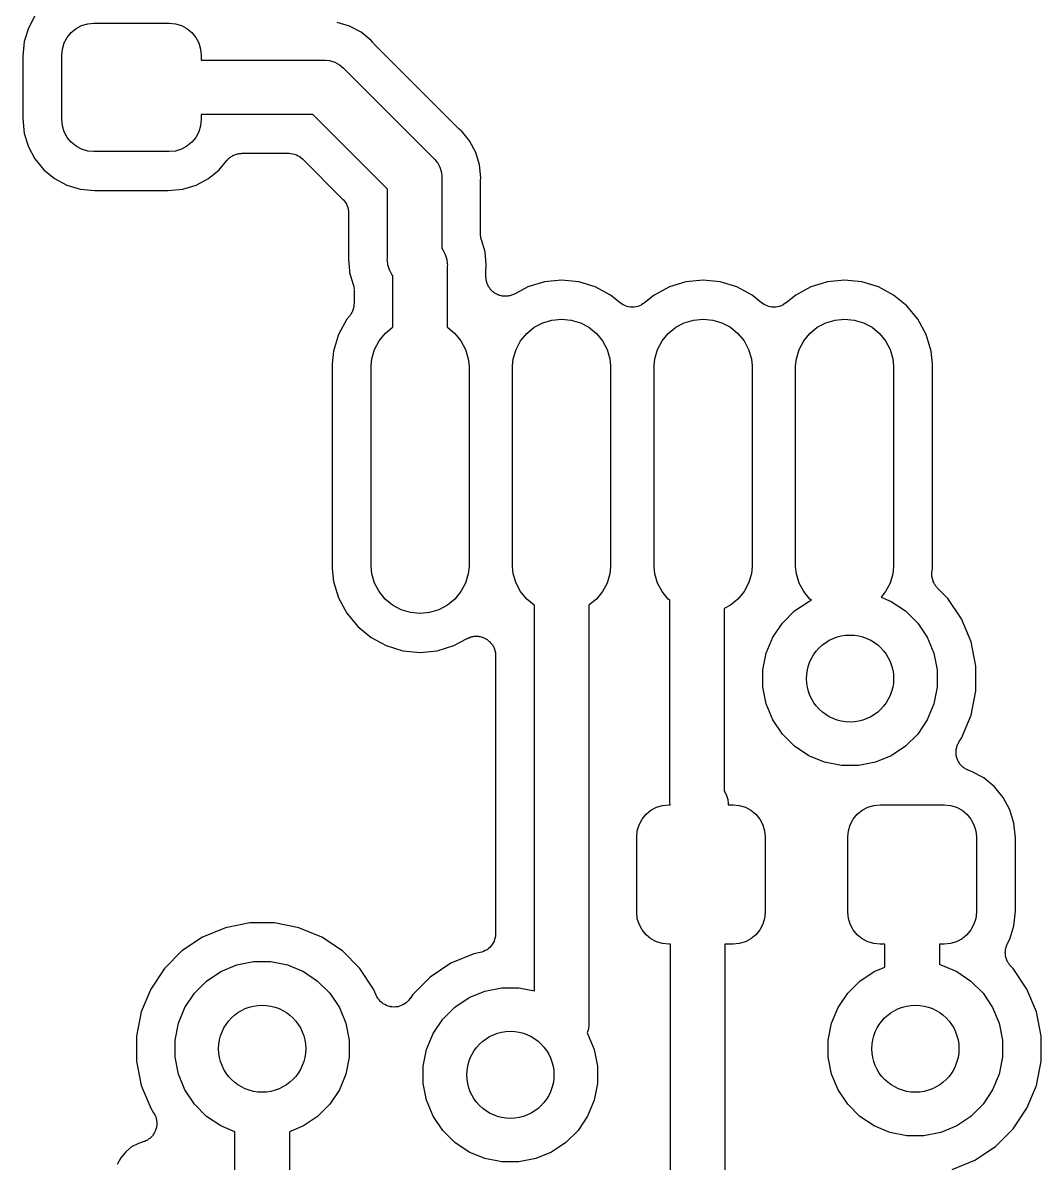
# Model space of a CAD drawing. Extents: x 1.98 to 5.9, y -3.93 to -1.98.
# Drawn here: x 2.752 to 2.9361, y -3.564 to -3.3578 of the extents above; entities that cross this region are included whole.
import ezdxf

# ---------------------------------------------------------------- set-up
doc = ezdxf.new("R2010")
doc.units = 0
doc.header["$MEASUREMENT"] = 0
doc.layers.add('BLACK', color=7, linetype='CONTINUOUS')

msp = doc.modelspace()

# ---------------------------------------------------------------- linework, layer by layer
at = {"layer": 'BLACK', "linetype": 'CONTINUOUS'}
for p, q in [((2.75419, -3.35655), (2.753, -3.35877)), ((2.753, -3.35877), (2.75227, -3.36118)), ((2.76076, -3.35957), (2.76164, -3.35885)), ((2.76164, -3.35885), (2.76264, -3.35832)), ((2.76264, -3.35832), (2.76373, -3.35799)), ((2.76373, -3.35799), (2.76486, -3.35787)), ((2.76486, -3.35787), (2.77844, -3.35787)), ((2.77844, -3.35787), (2.77958, -3.35799)), ((2.77958, -3.35799), (2.78067, -3.35832)), ((2.78067, -3.35832), (2.78167, -3.35885)), ((2.78167, -3.35885), (2.78255, -3.35957)), ((2.81108, -3.35842), (2.80883, -3.35774)), ((2.81315, -3.35953), (2.81108, -3.35842)), ((2.7595, -3.36146), (2.76003, -3.36045)), ((2.76003, -3.36045), (2.76076, -3.35957)), ((2.78255, -3.35957), (2.78327, -3.36045)), ((2.78327, -3.36045), (2.78381, -3.36146)), ((2.81497, -3.36102), (2.81315, -3.35953)), ((2.81523, -3.36134), (2.81497, -3.36102)), ((2.75227, -3.36118), (2.752, -3.36385)), ((2.75906, -3.36368), (2.75917, -3.36255)), ((2.75917, -3.36255), (2.7595, -3.36146)), ((2.78381, -3.36146), (2.78414, -3.36255)), ((2.78414, -3.36255), (2.78425, -3.36368)), ((2.81534, -3.36144), (2.81523, -3.36134)), ((2.81543, -3.36156), (2.81534, -3.36144)), ((2.81546, -3.36159), (2.81543, -3.36156)), ((2.83073, -3.37686), (2.81546, -3.36159)), ((2.752, -3.36385), (2.752, -3.37512)), ((2.75906, -3.3753), (2.75906, -3.36368)), ((2.78425, -3.36368), (2.78425, -3.36457)), ((2.78425, -3.36457), (2.80625, -3.36457)), ((2.80625, -3.36457), (2.8065, -3.36454)), ((2.8065, -3.36454), (2.80674, -3.36457)), ((2.80674, -3.36457), (2.80674, -3.36457)), ((2.80674, -3.36457), (2.80746, -3.36464)), ((2.80746, -3.36464), (2.80839, -3.36492)), ((2.80839, -3.36492), (2.80924, -3.36538)), ((2.80924, -3.36538), (2.80999, -3.36599)), ((2.80999, -3.36599), (2.81015, -3.36618)), ((2.81015, -3.36618), (2.82614, -3.38218)), ((2.752, -3.37512), (2.75227, -3.3778)), ((2.75917, -3.37643), (2.75906, -3.3753)), ((2.78425, -3.3753), (2.78414, -3.37643)), ((2.80446, -3.37441), (2.78425, -3.37441)), ((2.78425, -3.37441), (2.78425, -3.3753)), ((2.81791, -3.38787), (2.80446, -3.37441)), ((2.7595, -3.37752), (2.75917, -3.37643)), ((2.76003, -3.37852), (2.7595, -3.37752)), ((2.78381, -3.37752), (2.78327, -3.37852)), ((2.78414, -3.37643), (2.78381, -3.37752)), ((2.83084, -3.37696), (2.83073, -3.37686)), ((2.83095, -3.37706), (2.83084, -3.37696)), ((2.83098, -3.37709), (2.83095, -3.37706)), ((2.83131, -3.37736), (2.83098, -3.37709)), ((2.83279, -3.37917), (2.83131, -3.37736)), ((2.75227, -3.3778), (2.753, -3.38021)), ((2.76076, -3.3794), (2.76003, -3.37852)), ((2.76164, -3.38012), (2.76076, -3.3794)), ((2.78255, -3.3794), (2.78167, -3.38012)), ((2.78327, -3.37852), (2.78255, -3.3794)), ((2.8339, -3.38124), (2.83279, -3.37917)), ((2.753, -3.38021), (2.75419, -3.38243)), ((2.76264, -3.38066), (2.76164, -3.38012)), ((2.76373, -3.38099), (2.76264, -3.38066)), ((2.76486, -3.3811), (2.76373, -3.38099)), ((2.77844, -3.3811), (2.76486, -3.3811)), ((2.77958, -3.38099), (2.77844, -3.3811)), ((2.78067, -3.38066), (2.77958, -3.38099)), ((2.78167, -3.38012), (2.78067, -3.38066)), ((2.79014, -3.38175), (2.79028, -3.38167)), ((2.79028, -3.38167), (2.79046, -3.38162)), ((2.79046, -3.38162), (2.79064, -3.38155)), ((2.79064, -3.38155), (2.79079, -3.38152)), ((2.79079, -3.38152), (2.79093, -3.38148)), ((2.79093, -3.38148), (2.79112, -3.38146)), ((2.79112, -3.38146), (2.79131, -3.38142)), ((2.79131, -3.38142), (2.79146, -3.38142)), ((2.79146, -3.38142), (2.79161, -3.38141)), ((2.79161, -3.38141), (2.80011, -3.38141)), ((2.80011, -3.38141), (2.80012, -3.38141)), ((2.80012, -3.38141), (2.80012, -3.38141)), ((2.80012, -3.38141), (2.80012, -3.38141)), ((2.80012, -3.38141), (2.80016, -3.38141)), ((2.80016, -3.38141), (2.80047, -3.38145)), ((2.80047, -3.38145), (2.8008, -3.38148)), ((2.8008, -3.38148), (2.80082, -3.38148)), ((2.80082, -3.38148), (2.80084, -3.38149)), ((2.80084, -3.38149), (2.80114, -3.38158)), ((2.80114, -3.38158), (2.80145, -3.38168)), ((2.83458, -3.38349), (2.8339, -3.38124)), ((2.75419, -3.38243), (2.75578, -3.38438)), ((2.78752, -3.38438), (2.78891, -3.38269)), ((2.78891, -3.38269), (2.78894, -3.38265)), ((2.78894, -3.38265), (2.78905, -3.38254)), ((2.78905, -3.38254), (2.78915, -3.38243)), ((2.78915, -3.38243), (2.78929, -3.38231)), ((2.78929, -3.38231), (2.78943, -3.38218)), ((2.78943, -3.38218), (2.78956, -3.38209)), ((2.78956, -3.38209), (2.78968, -3.38199)), ((2.78968, -3.38199), (2.78984, -3.38191)), ((2.78984, -3.38191), (2.79, -3.3818)), ((2.79, -3.3818), (2.79014, -3.38175)), ((2.80145, -3.38168), (2.80147, -3.38169)), ((2.80147, -3.38169), (2.80149, -3.38169)), ((2.80149, -3.38169), (2.80177, -3.38185)), ((2.80177, -3.38185), (2.80206, -3.382)), ((2.80206, -3.382), (2.80207, -3.38201)), ((2.80207, -3.38201), (2.80209, -3.38202)), ((2.80209, -3.38202), (2.80233, -3.38223)), ((2.80233, -3.38223), (2.80258, -3.38243)), ((2.80258, -3.38243), (2.80989, -3.38974)), ((2.82614, -3.38218), (2.82633, -3.38233)), ((2.82633, -3.38233), (2.82649, -3.38252)), ((2.82649, -3.38252), (2.82649, -3.38252)), ((2.82649, -3.38252), (2.82688, -3.38299)), ((2.82688, -3.38299), (2.82695, -3.38308)), ((2.82695, -3.38308), (2.8274, -3.38393)), ((2.83481, -3.38583), (2.83458, -3.38349)), ((2.75578, -3.38438), (2.75773, -3.38597)), ((2.78558, -3.38597), (2.78752, -3.38438)), ((2.8274, -3.38393), (2.82768, -3.38486)), ((2.82768, -3.38486), (2.82776, -3.38559)), ((2.82776, -3.38559), (2.82776, -3.38559)), ((2.82776, -3.38559), (2.82778, -3.38583)), ((2.75773, -3.38597), (2.75995, -3.38716)), ((2.75995, -3.38716), (2.76236, -3.38789)), ((2.78095, -3.38789), (2.78336, -3.38716)), ((2.78336, -3.38716), (2.78558, -3.38597)), ((2.82778, -3.38583), (2.82776, -3.38607)), ((2.82776, -3.38607), (2.82776, -3.39861)), ((2.83476, -3.38654), (2.83477, -3.38639)), ((2.83476, -3.38658), (2.83476, -3.38654)), ((2.83476, -3.39604), (2.83476, -3.38658)), ((2.83477, -3.38624), (2.83481, -3.38583)), ((2.83477, -3.38639), (2.83477, -3.38624)), ((2.76236, -3.38789), (2.76503, -3.38815)), ((2.76503, -3.38815), (2.77827, -3.38815)), ((2.77827, -3.38815), (2.78095, -3.38789)), ((2.80989, -3.38974), (2.8099, -3.38975)), ((2.8099, -3.38975), (2.8099, -3.38975)), ((2.8099, -3.38975), (2.8099, -3.38975)), ((2.8099, -3.38975), (2.80992, -3.38977)), ((2.80992, -3.38977), (2.81012, -3.39002)), ((2.81791, -3.40035), (2.81791, -3.38787)), ((2.81012, -3.39002), (2.81033, -3.39028)), ((2.81033, -3.39028), (2.81034, -3.39029)), ((2.81034, -3.39029), (2.81035, -3.39031)), ((2.81035, -3.39031), (2.8105, -3.39059)), ((2.8105, -3.39059), (2.81065, -3.39088)), ((2.81065, -3.39088), (2.81065, -3.3909)), ((2.81065, -3.3909), (2.81066, -3.39091)), ((2.81066, -3.39091), (2.81075, -3.39122)), ((2.81075, -3.39122), (2.81085, -3.39153)), ((2.81085, -3.39153), (2.81085, -3.39155)), ((2.81085, -3.39155), (2.81085, -3.39157)), ((2.81085, -3.39157), (2.81088, -3.39189)), ((2.81088, -3.39189), (2.81091, -3.39221)), ((2.81091, -3.39221), (2.81091, -3.39983)), ((2.83477, -3.39619), (2.83476, -3.39604)), ((2.83477, -3.39634), (2.83477, -3.39619)), ((2.8348, -3.39653), (2.83477, -3.39634)), ((2.83482, -3.39672), (2.8348, -3.39653)), ((2.83487, -3.39687), (2.83482, -3.39672)), ((2.83489, -3.39701), (2.83487, -3.39687)), ((2.83491, -3.39706), (2.83489, -3.39701)), ((2.83557, -3.39924), (2.83491, -3.39706)), ((2.8109, -3.40018), (2.81086, -3.40059)), ((2.81091, -3.39988), (2.8109, -3.40003)), ((2.8109, -3.40003), (2.8109, -3.40018)), ((2.81091, -3.39983), (2.81091, -3.39988)), ((2.82776, -3.39861), (2.82793, -3.39883)), ((2.82793, -3.39883), (2.82839, -3.39968)), ((2.82839, -3.39968), (2.82867, -3.40061)), ((2.8358, -3.40157), (2.83557, -3.39924)), ((2.81086, -3.40059), (2.81106, -3.40266)), ((2.81789, -3.40059), (2.81791, -3.40035)), ((2.81791, -3.40083), (2.81789, -3.40059)), ((2.81798, -3.40156), (2.81791, -3.40083)), ((2.81791, -3.40083), (2.81791, -3.40083)), ((2.81827, -3.40248), (2.81798, -3.40156)), ((2.82867, -3.40061), (2.82874, -3.40133)), ((2.82874, -3.40133), (2.82874, -3.40133)), ((2.82874, -3.40133), (2.82876, -3.40157)), ((2.82876, -3.40157), (2.82874, -3.40182)), ((2.82874, -3.40182), (2.82874, -3.41286)), ((2.83574, -3.40228), (2.83576, -3.40214)), ((2.83574, -3.40233), (2.83574, -3.40228)), ((2.83576, -3.40199), (2.8358, -3.40157)), ((2.83576, -3.40214), (2.83576, -3.40199)), ((2.81106, -3.40266), (2.81106, -3.40266)), ((2.81106, -3.40266), (2.81109, -3.40293)), ((2.81109, -3.40293), (2.81175, -3.40511)), ((2.81872, -3.40334), (2.81827, -3.40248)), ((2.8189, -3.40355), (2.81872, -3.40334)), ((2.8189, -3.41286), (2.8189, -3.40355)), ((2.83574, -3.40376), (2.83574, -3.40233)), ((2.83576, -3.40392), (2.83574, -3.40376)), ((2.83576, -3.40409), (2.83576, -3.40392)), ((2.83579, -3.40426), (2.83576, -3.40409)), ((2.83581, -3.40444), (2.83579, -3.40426)), ((2.84941, -3.40434), (2.8463, -3.40465)), ((2.85252, -3.40465), (2.84941, -3.40434)), ((2.875, -3.40434), (2.87189, -3.40465)), ((2.87811, -3.40465), (2.875, -3.40434)), ((2.90059, -3.40434), (2.89748, -3.40465)), ((2.9037, -3.40465), (2.90059, -3.40434)), ((2.81175, -3.40511), (2.81176, -3.40515)), ((2.81176, -3.40515), (2.81179, -3.4053)), ((2.81179, -3.4053), (2.81183, -3.40544)), ((2.81183, -3.40544), (2.81185, -3.40564)), ((2.81185, -3.40564), (2.81189, -3.40583)), ((2.81189, -3.40583), (2.81188, -3.40597)), ((2.81188, -3.40597), (2.8119, -3.40612)), ((2.8119, -3.40612), (2.8119, -3.40855)), ((2.83585, -3.4046), (2.83581, -3.40444)), ((2.83588, -3.40476), (2.83585, -3.4046)), ((2.83595, -3.40492), (2.83588, -3.40476)), ((2.836, -3.40509), (2.83595, -3.40492)), ((2.83608, -3.40524), (2.836, -3.40509)), ((2.83614, -3.40539), (2.83608, -3.40524)), ((2.83624, -3.40554), (2.83614, -3.40539)), ((2.83632, -3.4057), (2.83624, -3.40554)), ((2.83643, -3.40582), (2.83632, -3.4057)), ((2.83652, -3.40596), (2.83643, -3.40582)), ((2.83664, -3.40609), (2.83652, -3.40596)), ((2.83676, -3.40623), (2.83664, -3.40609)), ((2.83688, -3.40633), (2.83676, -3.40623)), ((2.837, -3.40645), (2.83688, -3.40633)), ((2.84331, -3.40555), (2.84089, -3.40685)), ((2.8463, -3.40465), (2.84331, -3.40555)), ((2.85551, -3.40555), (2.85252, -3.40465)), ((2.85826, -3.40703), (2.85551, -3.40555)), ((2.8689, -3.40555), (2.86615, -3.40703)), ((2.87189, -3.40465), (2.8689, -3.40555)), ((2.8811, -3.40555), (2.87811, -3.40465)), ((2.88385, -3.40703), (2.8811, -3.40555)), ((2.89449, -3.40555), (2.89174, -3.40703)), ((2.89748, -3.40465), (2.89449, -3.40555)), ((2.90669, -3.40555), (2.9037, -3.40465)), ((2.90944, -3.40703), (2.90669, -3.40555)), ((2.83714, -3.40655), (2.837, -3.40645)), ((2.83728, -3.40666), (2.83714, -3.40655)), ((2.83743, -3.40674), (2.83728, -3.40666)), ((2.83756, -3.40683), (2.83743, -3.40674)), ((2.83773, -3.4069), (2.83756, -3.40683)), ((2.83788, -3.40699), (2.83773, -3.4069)), ((2.83804, -3.40704), (2.83788, -3.40699)), ((2.83819, -3.4071), (2.83804, -3.40704)), ((2.83836, -3.40714), (2.83819, -3.4071)), ((2.83854, -3.40719), (2.83836, -3.40714)), ((2.8387, -3.40721), (2.83854, -3.40719)), ((2.83886, -3.40724), (2.8387, -3.40721)), ((2.83904, -3.40724), (2.83886, -3.40724)), ((2.83922, -3.40726), (2.83904, -3.40724)), ((2.83938, -3.40725), (2.83922, -3.40726)), ((2.83954, -3.40725), (2.83938, -3.40725)), ((2.83972, -3.40722), (2.83954, -3.40725)), ((2.8399, -3.4072), (2.83972, -3.40722)), ((2.84005, -3.40715), (2.8399, -3.4072)), ((2.84021, -3.40712), (2.84005, -3.40715)), ((2.84038, -3.40706), (2.84021, -3.40712)), ((2.84055, -3.40701), (2.84038, -3.40706)), ((2.8407, -3.40693), (2.84055, -3.40701)), ((2.84085, -3.40687), (2.8407, -3.40693)), ((2.84089, -3.40685), (2.84085, -3.40687)), ((2.85998, -3.40844), (2.85826, -3.40703)), ((2.86026, -3.40862), (2.85998, -3.40844)), ((2.86439, -3.40847), (2.86411, -3.40865)), ((2.86441, -3.40845), (2.86439, -3.40847)), ((2.86443, -3.40844), (2.86441, -3.40845)), ((2.86441, -3.40845), (2.86441, -3.40845)), ((2.86441, -3.40845), (2.86441, -3.40845)), ((2.86615, -3.40703), (2.86443, -3.40844)), ((2.88557, -3.40844), (2.88385, -3.40703)), ((2.88585, -3.40862), (2.88557, -3.40844)), ((2.88998, -3.40847), (2.88971, -3.40865)), ((2.89, -3.40845), (2.88998, -3.40847)), ((2.89002, -3.40844), (2.89, -3.40845)), ((2.89, -3.40845), (2.89, -3.40845)), ((2.89, -3.40845), (2.89, -3.40845)), ((2.89174, -3.40703), (2.89002, -3.40844)), ((2.91186, -3.40901), (2.90944, -3.40703)), ((2.81129, -3.41053), (2.81119, -3.41065)), ((2.81138, -3.41036), (2.81129, -3.41053)), ((2.81148, -3.4102), (2.81138, -3.41036)), ((2.81154, -3.41006), (2.81148, -3.4102)), ((2.81161, -3.40993), (2.81154, -3.41006)), ((2.81167, -3.40975), (2.81161, -3.40993)), ((2.81175, -3.40957), (2.81167, -3.40975)), ((2.81178, -3.40942), (2.81175, -3.40957)), ((2.81182, -3.40928), (2.81178, -3.40942)), ((2.81184, -3.40909), (2.81182, -3.40928)), ((2.81188, -3.4089), (2.81184, -3.40909)), ((2.8119, -3.4086), (2.81188, -3.40875)), ((2.81188, -3.40875), (2.81188, -3.4089)), ((2.8119, -3.40855), (2.8119, -3.4086)), ((2.86053, -3.40881), (2.86026, -3.40862)), ((2.86054, -3.40881), (2.86053, -3.40881)), ((2.86055, -3.40882), (2.86054, -3.40881)), ((2.86085, -3.40894), (2.86055, -3.40882)), ((2.86116, -3.40907), (2.86085, -3.40894)), ((2.86117, -3.40908), (2.86116, -3.40907)), ((2.86118, -3.40908), (2.86117, -3.40908)), ((2.86151, -3.40915), (2.86118, -3.40908)), ((2.86183, -3.40921), (2.86151, -3.40915)), ((2.86184, -3.40921), (2.86183, -3.40921)), ((2.86185, -3.40922), (2.86184, -3.40921)), ((2.86218, -3.40922), (2.86185, -3.40922)), ((2.86251, -3.40922), (2.86218, -3.40922)), ((2.86252, -3.40922), (2.86251, -3.40922)), ((2.86254, -3.40922), (2.86252, -3.40922)), ((2.86285, -3.40916), (2.86254, -3.40922)), ((2.86318, -3.4091), (2.86285, -3.40916)), ((2.86319, -3.40909), (2.86318, -3.4091)), ((2.86321, -3.40909), (2.86319, -3.40909)), ((2.86351, -3.40896), (2.86321, -3.40909)), ((2.86381, -3.40884), (2.86351, -3.40896)), ((2.86383, -3.40883), (2.86381, -3.40884)), ((2.86384, -3.40883), (2.86383, -3.40883)), ((2.86411, -3.40865), (2.86384, -3.40883)), ((2.88612, -3.40881), (2.88585, -3.40862)), ((2.88613, -3.40881), (2.88612, -3.40881)), ((2.88614, -3.40882), (2.88613, -3.40881)), ((2.88644, -3.40894), (2.88614, -3.40882)), ((2.88675, -3.40907), (2.88644, -3.40894)), ((2.88676, -3.40908), (2.88675, -3.40907)), ((2.88677, -3.40908), (2.88676, -3.40908)), ((2.8871, -3.40915), (2.88677, -3.40908)), ((2.88742, -3.40921), (2.8871, -3.40915)), ((2.88743, -3.40921), (2.88742, -3.40921)), ((2.88744, -3.40922), (2.88743, -3.40921)), ((2.88777, -3.40922), (2.88744, -3.40922)), ((2.8881, -3.40922), (2.88777, -3.40922)), ((2.88811, -3.40922), (2.8881, -3.40922)), ((2.88813, -3.40922), (2.88811, -3.40922)), ((2.88844, -3.40916), (2.88813, -3.40922)), ((2.88877, -3.4091), (2.88844, -3.40916)), ((2.88878, -3.40909), (2.88877, -3.4091)), ((2.8888, -3.40909), (2.88878, -3.40909)), ((2.8891, -3.40896), (2.8888, -3.40909)), ((2.8894, -3.40884), (2.8891, -3.40896)), ((2.88942, -3.40883), (2.8894, -3.40884)), ((2.88943, -3.40883), (2.88942, -3.40883)), ((2.88971, -3.40865), (2.88943, -3.40883)), ((2.91384, -3.41142), (2.91186, -3.40901)), ((2.81057, -3.41142), (2.8091, -3.41418)), ((2.8111, -3.41077), (2.81057, -3.41142)), ((2.81119, -3.41065), (2.8111, -3.41077)), ((2.84446, -3.41287), (2.846, -3.41205)), ((2.846, -3.41205), (2.84767, -3.41155)), ((2.84767, -3.41155), (2.84941, -3.41137)), ((2.84941, -3.41137), (2.85115, -3.41155)), ((2.85115, -3.41155), (2.85282, -3.41205)), ((2.85282, -3.41205), (2.85435, -3.41287)), ((2.87005, -3.41287), (2.87159, -3.41205)), ((2.87159, -3.41205), (2.87326, -3.41155)), ((2.87326, -3.41155), (2.875, -3.41137)), ((2.875, -3.41137), (2.87674, -3.41155)), ((2.87674, -3.41155), (2.87841, -3.41205)), ((2.87841, -3.41205), (2.87995, -3.41287)), ((2.89565, -3.41287), (2.89718, -3.41205)), ((2.89718, -3.41205), (2.89885, -3.41155)), ((2.89885, -3.41155), (2.90059, -3.41137)), ((2.90059, -3.41137), (2.90233, -3.41155)), ((2.90233, -3.41155), (2.904, -3.41205)), ((2.904, -3.41205), (2.90554, -3.41287)), ((2.91531, -3.41418), (2.91384, -3.41142)), ((2.8091, -3.41418), (2.80819, -3.41717)), ((2.81642, -3.41533), (2.81752, -3.41398)), ((2.81752, -3.41398), (2.81887, -3.41287)), ((2.81887, -3.41287), (2.8189, -3.41286)), ((2.82874, -3.41286), (2.82876, -3.41287)), ((2.82876, -3.41287), (2.83011, -3.41398)), ((2.83011, -3.41398), (2.83122, -3.41533)), ((2.84201, -3.41533), (2.84312, -3.41398)), ((2.84312, -3.41398), (2.84446, -3.41287)), ((2.85435, -3.41287), (2.8557, -3.41398)), ((2.8557, -3.41398), (2.85681, -3.41533)), ((2.8676, -3.41533), (2.86871, -3.41398)), ((2.86871, -3.41398), (2.87005, -3.41287)), ((2.87995, -3.41287), (2.88129, -3.41398)), ((2.88129, -3.41398), (2.8824, -3.41533)), ((2.89319, -3.41533), (2.8943, -3.41398)), ((2.8943, -3.41398), (2.89565, -3.41287)), ((2.90554, -3.41287), (2.90688, -3.41398)), ((2.90688, -3.41398), (2.90799, -3.41533)), ((2.91622, -3.41717), (2.91531, -3.41418)), ((2.8156, -3.41687), (2.81642, -3.41533)), ((2.83122, -3.41533), (2.83204, -3.41687)), ((2.84119, -3.41687), (2.84201, -3.41533)), ((2.85681, -3.41533), (2.85763, -3.41687)), ((2.86678, -3.41687), (2.8676, -3.41533)), ((2.8824, -3.41533), (2.88322, -3.41687)), ((2.89237, -3.41687), (2.89319, -3.41533)), ((2.90799, -3.41533), (2.90881, -3.41687)), ((2.80819, -3.41717), (2.80796, -3.4195)), ((2.81496, -3.41984), (2.81509, -3.41854)), ((2.81509, -3.41854), (2.8156, -3.41687)), ((2.83204, -3.41687), (2.83255, -3.41854)), ((2.83255, -3.41854), (2.83268, -3.41984)), ((2.84055, -3.41984), (2.84068, -3.41854)), ((2.84068, -3.41854), (2.84119, -3.41687)), ((2.85763, -3.41687), (2.85814, -3.41854)), ((2.85814, -3.41854), (2.85827, -3.41984)), ((2.86614, -3.41984), (2.86627, -3.41854)), ((2.86627, -3.41854), (2.86678, -3.41687)), ((2.88322, -3.41687), (2.88373, -3.41854)), ((2.88373, -3.41854), (2.88386, -3.41984)), ((2.89173, -3.41984), (2.89186, -3.41854)), ((2.89186, -3.41854), (2.89237, -3.41687)), ((2.90881, -3.41687), (2.90932, -3.41854)), ((2.90932, -3.41854), (2.90945, -3.41984)), ((2.91645, -3.4195), (2.91622, -3.41717)), ((2.80796, -3.4195), (2.80796, -3.45649)), ((2.81496, -3.45614), (2.81496, -3.41984)), ((2.83268, -3.41984), (2.83268, -3.45614)), ((2.84055, -3.45614), (2.84055, -3.41984)), ((2.85827, -3.41984), (2.85827, -3.45614)), ((2.86614, -3.45614), (2.86614, -3.41984)), ((2.88386, -3.41984), (2.88386, -3.45614)), ((2.89173, -3.45614), (2.89173, -3.41984)), ((2.90945, -3.41984), (2.90945, -3.45614)), ((2.91645, -3.45649), (2.91645, -3.4195)), ((2.80796, -3.45649), (2.80819, -3.45882)), ((2.81509, -3.45745), (2.81496, -3.45614)), ((2.8156, -3.45911), (2.81509, -3.45745)), ((2.83255, -3.45745), (2.83204, -3.45911)), ((2.83268, -3.45614), (2.83255, -3.45745)), ((2.84068, -3.45745), (2.84055, -3.45614)), ((2.84119, -3.45911), (2.84068, -3.45745)), ((2.85814, -3.45745), (2.85763, -3.45911)), ((2.85827, -3.45614), (2.85814, -3.45745)), ((2.86627, -3.45745), (2.86614, -3.45614)), ((2.86678, -3.45911), (2.86627, -3.45745)), ((2.88373, -3.45745), (2.88322, -3.45911)), ((2.88386, -3.45614), (2.88373, -3.45745)), ((2.89186, -3.45745), (2.89173, -3.45614)), ((2.89237, -3.45911), (2.89186, -3.45745)), ((2.90932, -3.45745), (2.90881, -3.45911)), ((2.90945, -3.45614), (2.90932, -3.45745)), ((2.91636, -3.45751), (2.91638, -3.45736)), ((2.91638, -3.4577), (2.91636, -3.45751)), ((2.91638, -3.4572), (2.91645, -3.45649)), ((2.91638, -3.45736), (2.91638, -3.4572)), ((2.91638, -3.45788), (2.91638, -3.4577)), ((2.91641, -3.45804), (2.91638, -3.45788)), ((2.80819, -3.45882), (2.8091, -3.46181)), ((2.81642, -3.46065), (2.8156, -3.45911)), ((2.83204, -3.45911), (2.83122, -3.46065)), ((2.84201, -3.46065), (2.84119, -3.45911)), ((2.85763, -3.45911), (2.85681, -3.46065)), ((2.8676, -3.46065), (2.86678, -3.45911)), ((2.88322, -3.45911), (2.8824, -3.46065)), ((2.89319, -3.46065), (2.89237, -3.45911)), ((2.90881, -3.45911), (2.90799, -3.46065)), ((2.91642, -3.45819), (2.91641, -3.45804)), ((2.91647, -3.45837), (2.91642, -3.45819)), ((2.91651, -3.45855), (2.91647, -3.45837)), ((2.91657, -3.4587), (2.91651, -3.45855)), ((2.91661, -3.45884), (2.91657, -3.4587)), ((2.9167, -3.45901), (2.91661, -3.45884)), ((2.91677, -3.45919), (2.9167, -3.45901)), ((2.91686, -3.45931), (2.91677, -3.45919)), ((2.91693, -3.45945), (2.91686, -3.45931)), ((2.91704, -3.4596), (2.91693, -3.45945)), ((2.91715, -3.45976), (2.91704, -3.4596)), ((2.91726, -3.45986), (2.91715, -3.45976)), ((2.91735, -3.45998), (2.91726, -3.45986)), ((2.91739, -3.46002), (2.91735, -3.45998)), ((2.91924, -3.46188), (2.91739, -3.46002)), ((2.8091, -3.46181), (2.81057, -3.46456)), ((2.81752, -3.462), (2.81642, -3.46065)), ((2.81887, -3.46311), (2.81752, -3.462)), ((2.83011, -3.462), (2.82876, -3.46311)), ((2.83122, -3.46065), (2.83011, -3.462)), ((2.84312, -3.462), (2.84201, -3.46065)), ((2.84446, -3.46311), (2.84312, -3.462)), ((2.8557, -3.462), (2.85435, -3.46311)), ((2.85681, -3.46065), (2.8557, -3.462)), ((2.86871, -3.462), (2.8676, -3.46065)), ((2.86898, -3.46223), (2.86871, -3.462)), ((2.88129, -3.462), (2.87995, -3.46311)), ((2.8824, -3.46065), (2.88129, -3.462)), ((2.8943, -3.462), (2.89319, -3.46065)), ((2.89458, -3.46223), (2.8943, -3.462)), ((2.90799, -3.46065), (2.90717, -3.46165)), ((2.90717, -3.46165), (2.90903, -3.46242)), ((2.92173, -3.4656), (2.91924, -3.46188)), ((2.82041, -3.46393), (2.81887, -3.46311)), ((2.82208, -3.46444), (2.82041, -3.46393)), ((2.82723, -3.46393), (2.82556, -3.46444)), ((2.82876, -3.46311), (2.82723, -3.46393)), ((2.84449, -3.46312), (2.84446, -3.46311)), ((2.84449, -3.53284), (2.84449, -3.46312)), ((2.85435, -3.46311), (2.85433, -3.46312)), ((2.85433, -3.46312), (2.85433, -3.53854)), ((2.86898, -3.49827), (2.86898, -3.46223)), ((2.87995, -3.46311), (2.87883, -3.46371)), ((2.87883, -3.46371), (2.87883, -3.49667)), ((2.88934, -3.46634), (2.89154, -3.46415)), ((2.89154, -3.46415), (2.89412, -3.46242)), ((2.89412, -3.46242), (2.89458, -3.46223)), ((2.90903, -3.46242), (2.91161, -3.46415)), ((2.91161, -3.46415), (2.91381, -3.46634)), ((2.81057, -3.46456), (2.81255, -3.46698)), ((2.82382, -3.46461), (2.82208, -3.46444)), ((2.82556, -3.46444), (2.82382, -3.46461)), ((2.92345, -3.46974), (2.92173, -3.4656)), ((2.81255, -3.46698), (2.81497, -3.46896)), ((2.88762, -3.46892), (2.88934, -3.46634)), ((2.91381, -3.46634), (2.91553, -3.46892)), ((2.81497, -3.46896), (2.81772, -3.47043)), ((2.82992, -3.47043), (2.83234, -3.46914)), ((2.83234, -3.46914), (2.83238, -3.46911)), ((2.83238, -3.46911), (2.83253, -3.46905)), ((2.83253, -3.46905), (2.83268, -3.46898)), ((2.83268, -3.46898), (2.83285, -3.46893)), ((2.83285, -3.46893), (2.83302, -3.46886)), ((2.83302, -3.46886), (2.83318, -3.46883)), ((2.83318, -3.46883), (2.83333, -3.46879)), ((2.83333, -3.46879), (2.83351, -3.46877)), ((2.83351, -3.46877), (2.83369, -3.46874)), ((2.83369, -3.46874), (2.83385, -3.46874)), ((2.83385, -3.46874), (2.83401, -3.46872)), ((2.83401, -3.46872), (2.83419, -3.46874)), ((2.83419, -3.46874), (2.83437, -3.46874)), ((2.83437, -3.46874), (2.83453, -3.46878)), ((2.83453, -3.46878), (2.83469, -3.46879)), ((2.83469, -3.46879), (2.83486, -3.46885)), ((2.83486, -3.46885), (2.83504, -3.46888)), ((2.83504, -3.46888), (2.83519, -3.46895)), ((2.83519, -3.46895), (2.83534, -3.469)), ((2.83534, -3.469), (2.8355, -3.46908)), ((2.8355, -3.46908), (2.83567, -3.46915)), ((2.83567, -3.46915), (2.8358, -3.46924)), ((2.8358, -3.46924), (2.83595, -3.46932)), ((2.83595, -3.46932), (2.83608, -3.46944)), ((2.83608, -3.46944), (2.83623, -3.46954)), ((2.83623, -3.46954), (2.83635, -3.46965)), ((2.83635, -3.46965), (2.83647, -3.46976)), ((2.83647, -3.46976), (2.83659, -3.4699)), ((2.83659, -3.4699), (2.83671, -3.47002)), ((2.83671, -3.47002), (2.8368, -3.47016)), ((2.8368, -3.47016), (2.8369, -3.47029)), ((2.8369, -3.47029), (2.83699, -3.47044)), ((2.88643, -3.47178), (2.88762, -3.46892)), ((2.91553, -3.46892), (2.91672, -3.47178)), ((2.92432, -3.47414), (2.92345, -3.46974)), ((2.81772, -3.47043), (2.82071, -3.47134)), ((2.82071, -3.47134), (2.82382, -3.47164)), ((2.82382, -3.47164), (2.82693, -3.47134)), ((2.82693, -3.47134), (2.82992, -3.47043)), ((2.83699, -3.47044), (2.83709, -3.47059)), ((2.83709, -3.47059), (2.83715, -3.47075)), ((2.83715, -3.47075), (2.83722, -3.47089)), ((2.83722, -3.47089), (2.83728, -3.47106)), ((2.83728, -3.47106), (2.83734, -3.47123)), ((2.83734, -3.47123), (2.83737, -3.47139)), ((2.83737, -3.47139), (2.83742, -3.47154)), ((2.83742, -3.47154), (2.83744, -3.47172)), ((2.83744, -3.47172), (2.83747, -3.4719)), ((2.83747, -3.4719), (2.83747, -3.47206)), ((2.83747, -3.47206), (2.83749, -3.47222)), ((2.83749, -3.47222), (2.83749, -3.5225)), ((2.88583, -3.47483), (2.88643, -3.47178)), ((2.91672, -3.47178), (2.91732, -3.47483)), ((2.92432, -3.47862), (2.92432, -3.47414)), ((2.88583, -3.47793), (2.88583, -3.47483)), ((2.91732, -3.47483), (2.91732, -3.47793)), ((2.88643, -3.48097), (2.88583, -3.47793)), ((2.91732, -3.47793), (2.91672, -3.48097)), ((2.92345, -3.48301), (2.92432, -3.47862)), ((2.88762, -3.48384), (2.88643, -3.48097)), ((2.91672, -3.48097), (2.91553, -3.48384)), ((2.88934, -3.48642), (2.88762, -3.48384)), ((2.91553, -3.48384), (2.91381, -3.48642)), ((2.92173, -3.48715), (2.92345, -3.48301)), ((2.89154, -3.48861), (2.88934, -3.48642)), ((2.91381, -3.48642), (2.91161, -3.48861)), ((2.89412, -3.49033), (2.89154, -3.48861)), ((2.91161, -3.48861), (2.90903, -3.49033)), ((2.9208, -3.48903), (2.92085, -3.48885)), ((2.92085, -3.48885), (2.92089, -3.48868)), ((2.92089, -3.48868), (2.92095, -3.48853)), ((2.92095, -3.48853), (2.921, -3.48837)), ((2.921, -3.48837), (2.92108, -3.48821)), ((2.92108, -3.48821), (2.92115, -3.48805)), ((2.92115, -3.48805), (2.92124, -3.48791)), ((2.92124, -3.48791), (2.92132, -3.48777)), ((2.92132, -3.48777), (2.92173, -3.48715)), ((2.89698, -3.49152), (2.89412, -3.49033)), ((2.90903, -3.49033), (2.90617, -3.49152)), ((2.92073, -3.48971), (2.92075, -3.48953)), ((2.92075, -3.48987), (2.92073, -3.48971)), ((2.92075, -3.48935), (2.92078, -3.48919)), ((2.92075, -3.48953), (2.92075, -3.48935)), ((2.92075, -3.49003), (2.92075, -3.48987)), ((2.92078, -3.49021), (2.92075, -3.49003)), ((2.92078, -3.48919), (2.9208, -3.48903)), ((2.9208, -3.49039), (2.92078, -3.49021)), ((2.92084, -3.49054), (2.9208, -3.49039)), ((2.92087, -3.4907), (2.92084, -3.49054)), ((2.92094, -3.49087), (2.92087, -3.4907)), ((2.92099, -3.49104), (2.92094, -3.49087)), ((2.90002, -3.49213), (2.89698, -3.49152)), ((2.90313, -3.49213), (2.90002, -3.49213)), ((2.90617, -3.49152), (2.90313, -3.49213)), ((2.92107, -3.49118), (2.92099, -3.49104)), ((2.92113, -3.49133), (2.92107, -3.49118)), ((2.92123, -3.49148), (2.92113, -3.49133)), ((2.92131, -3.49164), (2.92123, -3.49148)), ((2.92141, -3.49177), (2.92131, -3.49164)), ((2.9215, -3.49191), (2.92141, -3.49177)), ((2.92163, -3.49203), (2.9215, -3.49191)), ((2.92174, -3.49218), (2.92163, -3.49203)), ((2.92187, -3.49228), (2.92174, -3.49218)), ((2.92198, -3.49239), (2.92187, -3.49228)), ((2.92213, -3.4925), (2.92198, -3.49239)), ((2.92227, -3.49261), (2.92213, -3.4925)), ((2.92241, -3.49269), (2.92227, -3.49261)), ((2.92254, -3.49278), (2.92241, -3.49269)), ((2.92271, -3.49285), (2.92254, -3.49278)), ((2.92287, -3.49294), (2.92271, -3.49285)), ((2.92302, -3.49299), (2.92287, -3.49294)), ((2.92317, -3.49305), (2.92302, -3.49299)), ((2.92322, -3.49306), (2.92317, -3.49305)), ((2.92352, -3.49316), (2.92322, -3.49306)), ((2.92574, -3.49434), (2.92352, -3.49316)), ((2.92768, -3.49594), (2.92574, -3.49434)), ((2.87883, -3.49667), (2.87917, -3.49732)), ((2.92928, -3.49789), (2.92768, -3.49594)), ((2.86767, -3.49932), (2.8688, -3.49921)), ((2.8688, -3.49921), (2.86903, -3.49921)), ((2.86896, -3.49851), (2.86898, -3.49827)), ((2.86898, -3.49875), (2.86896, -3.49851)), ((2.86903, -3.49921), (2.86898, -3.49875)), ((2.86898, -3.49875), (2.86898, -3.49875)), ((2.87917, -3.49732), (2.87946, -3.49825)), ((2.87946, -3.49825), (2.87953, -3.49897)), ((2.87953, -3.49897), (2.87953, -3.49897)), ((2.87953, -3.49897), (2.87955, -3.49921)), ((2.87955, -3.49921), (2.88041, -3.49921)), ((2.88041, -3.49921), (2.88155, -3.49932)), ((2.90586, -3.49932), (2.90699, -3.49921)), ((2.90699, -3.49921), (2.9186, -3.49921)), ((2.9186, -3.49921), (2.91974, -3.49932)), ((2.93047, -3.50011), (2.92928, -3.49789)), ((2.86397, -3.50179), (2.86469, -3.50091)), ((2.86469, -3.50091), (2.86557, -3.50019)), ((2.86557, -3.50019), (2.86658, -3.49965)), ((2.86658, -3.49965), (2.86767, -3.49932)), ((2.88155, -3.49932), (2.88264, -3.49965)), ((2.88264, -3.49965), (2.88364, -3.50019)), ((2.88364, -3.50019), (2.88452, -3.50091)), ((2.88452, -3.50091), (2.88524, -3.50179)), ((2.90216, -3.50179), (2.90288, -3.50091)), ((2.90288, -3.50091), (2.90376, -3.50019)), ((2.90376, -3.50019), (2.90477, -3.49965)), ((2.90477, -3.49965), (2.90586, -3.49932)), ((2.91974, -3.49932), (2.92082, -3.49965)), ((2.92082, -3.49965), (2.92183, -3.50019)), ((2.92183, -3.50019), (2.92271, -3.50091)), ((2.92271, -3.50091), (2.92343, -3.50179)), ((2.9312, -3.50251), (2.93047, -3.50011)), ((2.8631, -3.50389), (2.86343, -3.5028)), ((2.86343, -3.5028), (2.86397, -3.50179)), ((2.88524, -3.50179), (2.88578, -3.5028)), ((2.88578, -3.5028), (2.88611, -3.50389)), ((2.90129, -3.50389), (2.90162, -3.5028)), ((2.90162, -3.5028), (2.90216, -3.50179)), ((2.92343, -3.50179), (2.92397, -3.5028)), ((2.92397, -3.5028), (2.9243, -3.50389)), ((2.93146, -3.50519), (2.9312, -3.50251)), ((2.86299, -3.50502), (2.8631, -3.50389)), ((2.86299, -3.5186), (2.86299, -3.50502)), ((2.88611, -3.50389), (2.88622, -3.50502)), ((2.88622, -3.50502), (2.88622, -3.5186)), ((2.90118, -3.50502), (2.90129, -3.50389)), ((2.90118, -3.5186), (2.90118, -3.50502)), ((2.9243, -3.50389), (2.92441, -3.50502)), ((2.92441, -3.50502), (2.92441, -3.5186)), ((2.93146, -3.51843), (2.93146, -3.50519)), ((2.8631, -3.51974), (2.86299, -3.5186)), ((2.86343, -3.52082), (2.8631, -3.51974)), ((2.88611, -3.51974), (2.88578, -3.52082)), ((2.88622, -3.5186), (2.88611, -3.51974)), ((2.90129, -3.51974), (2.90118, -3.5186)), ((2.90162, -3.52082), (2.90129, -3.51974)), ((2.9243, -3.51974), (2.92397, -3.52082)), ((2.92441, -3.5186), (2.9243, -3.51974)), ((2.9312, -3.52111), (2.93146, -3.51843)), ((2.78864, -3.52143), (2.7845, -3.52315)), ((2.79304, -3.52056), (2.78864, -3.52143)), ((2.79752, -3.52056), (2.79304, -3.52056)), ((2.80191, -3.52143), (2.79752, -3.52056)), ((2.80605, -3.52315), (2.80191, -3.52143)), ((2.86397, -3.52183), (2.86343, -3.52082)), ((2.86469, -3.52271), (2.86397, -3.52183)), ((2.88524, -3.52183), (2.88452, -3.52271)), ((2.88578, -3.52082), (2.88524, -3.52183)), ((2.90216, -3.52183), (2.90162, -3.52082)), ((2.90288, -3.52271), (2.90216, -3.52183)), ((2.92343, -3.52183), (2.92271, -3.52271)), ((2.92397, -3.52082), (2.92343, -3.52183)), ((2.93047, -3.52352), (2.9312, -3.52111)), ((2.7845, -3.52315), (2.78077, -3.52564)), ((2.80978, -3.52564), (2.80605, -3.52315)), ((2.83721, -3.52388), (2.83705, -3.52416)), ((2.83722, -3.52385), (2.83721, -3.52386)), ((2.83721, -3.52386), (2.83721, -3.52388)), ((2.83731, -3.52354), (2.83722, -3.52385)), ((2.83741, -3.52322), (2.83731, -3.52354)), ((2.83742, -3.5232), (2.83741, -3.52321)), ((2.83741, -3.52321), (2.83741, -3.52322)), ((2.83745, -3.52287), (2.83742, -3.5232)), ((2.83749, -3.52255), (2.83745, -3.52287)), ((2.83749, -3.5225), (2.83749, -3.52252)), ((2.83749, -3.52252), (2.83749, -3.52252)), ((2.83749, -3.52252), (2.83749, -3.52252)), ((2.83749, -3.52252), (2.83749, -3.52255)), ((2.86557, -3.52343), (2.86469, -3.52271)), ((2.86658, -3.52397), (2.86557, -3.52343)), ((2.88364, -3.52343), (2.88264, -3.52397)), ((2.88452, -3.52271), (2.88364, -3.52343)), ((2.90376, -3.52343), (2.90288, -3.52271)), ((2.90477, -3.52397), (2.90376, -3.52343)), ((2.92183, -3.52343), (2.92082, -3.52397)), ((2.92271, -3.52271), (2.92183, -3.52343)), ((2.93005, -3.52429), (2.93047, -3.52352)), ((2.78077, -3.52564), (2.77761, -3.52881)), ((2.81295, -3.52881), (2.80978, -3.52564)), ((2.83467, -3.52593), (2.83352, -3.52616)), ((2.83498, -3.52583), (2.83467, -3.52593)), ((2.8353, -3.52574), (2.83498, -3.52583)), ((2.83531, -3.52573), (2.8353, -3.52574)), ((2.83532, -3.52573), (2.83531, -3.52573)), ((2.83561, -3.52558), (2.83532, -3.52573)), ((2.8359, -3.52542), (2.83561, -3.52558)), ((2.83592, -3.52542), (2.8359, -3.52542)), ((2.83593, -3.52541), (2.83592, -3.52542)), ((2.83618, -3.5252), (2.83593, -3.52541)), ((2.83644, -3.525), (2.83618, -3.5252)), ((2.83645, -3.52499), (2.83644, -3.525)), ((2.83646, -3.52498), (2.83645, -3.52499)), ((2.83667, -3.52472), (2.83646, -3.52498)), ((2.83688, -3.52447), (2.83667, -3.52472)), ((2.83689, -3.52445), (2.83688, -3.52446)), ((2.83688, -3.52446), (2.83688, -3.52447)), ((2.83705, -3.52416), (2.83689, -3.52445)), ((2.86767, -3.5243), (2.86658, -3.52397)), ((2.8688, -3.52441), (2.86767, -3.5243)), ((2.86909, -3.52441), (2.8688, -3.52441)), ((2.86909, -3.56693), (2.86909, -3.52441)), ((2.88041, -3.52441), (2.87894, -3.52441)), ((2.87894, -3.52441), (2.87894, -3.56693)), ((2.88155, -3.5243), (2.88041, -3.52441)), ((2.88264, -3.52397), (2.88155, -3.5243)), ((2.90586, -3.5243), (2.90477, -3.52397)), ((2.90699, -3.52441), (2.90586, -3.5243)), ((2.90787, -3.52441), (2.90699, -3.52441)), ((2.90787, -3.52854), (2.90787, -3.52441)), ((2.9186, -3.52441), (2.91772, -3.52441)), ((2.91772, -3.52441), (2.91772, -3.52811)), ((2.91974, -3.5243), (2.9186, -3.52441)), ((2.92082, -3.52397), (2.91974, -3.5243)), ((2.92964, -3.5259), (2.92966, -3.52575)), ((2.92966, -3.52609), (2.92964, -3.5259)), ((2.92966, -3.52559), (2.92969, -3.52541)), ((2.92966, -3.52575), (2.92966, -3.52559)), ((2.92969, -3.52541), (2.92971, -3.52522)), ((2.92971, -3.52522), (2.92976, -3.52507)), ((2.92976, -3.52507), (2.92979, -3.52492)), ((2.92979, -3.52492), (2.92986, -3.52475)), ((2.92986, -3.52475), (2.92992, -3.52457)), ((2.92992, -3.52457), (2.92999, -3.52443)), ((2.92999, -3.52443), (2.93005, -3.52429)), ((2.79068, -3.52816), (2.79372, -3.52756)), ((2.79372, -3.52756), (2.79683, -3.52756)), ((2.79683, -3.52756), (2.79987, -3.52816)), ((2.82938, -3.52787), (2.82566, -3.53036)), ((2.83352, -3.52616), (2.82938, -3.52787)), ((2.92965, -3.52627), (2.92966, -3.52609)), ((2.92969, -3.52643), (2.92965, -3.52627)), ((2.9297, -3.52658), (2.92969, -3.52643)), ((2.92975, -3.52676), (2.9297, -3.52658)), ((2.92979, -3.52694), (2.92975, -3.52676)), ((2.92985, -3.52709), (2.92979, -3.52694)), ((2.92989, -3.52724), (2.92985, -3.52709)), ((2.92997, -3.5274), (2.92989, -3.52724)), ((2.93005, -3.52758), (2.92997, -3.5274)), ((2.93013, -3.52771), (2.93005, -3.52758)), ((2.9302, -3.52785), (2.93013, -3.52771)), ((2.93032, -3.52799), (2.9302, -3.52785)), ((2.93042, -3.52815), (2.93032, -3.52799)), ((2.77761, -3.52881), (2.77512, -3.53253)), ((2.78524, -3.53107), (2.78782, -3.52935)), ((2.78782, -3.52935), (2.79068, -3.52816)), ((2.79987, -3.52816), (2.80274, -3.52935)), ((2.80274, -3.52935), (2.80531, -3.53107)), ((2.81543, -3.53253), (2.81295, -3.52881)), ((2.90335, -3.53107), (2.90593, -3.52935)), ((2.90593, -3.52935), (2.90787, -3.52854)), ((2.91772, -3.52811), (2.91798, -3.52816)), ((2.91798, -3.52816), (2.92085, -3.52935)), ((2.92085, -3.52935), (2.92342, -3.53107)), ((2.93053, -3.52826), (2.93042, -3.52815)), ((2.93063, -3.52838), (2.93053, -3.52826)), ((2.93066, -3.52841), (2.93063, -3.52838)), ((2.93106, -3.52881), (2.93066, -3.52841)), ((2.93354, -3.53253), (2.93106, -3.52881)), ((2.78304, -3.53327), (2.78524, -3.53107)), ((2.80531, -3.53107), (2.80751, -3.53327)), ((2.82566, -3.53036), (2.82249, -3.53353)), ((2.90115, -3.53327), (2.90335, -3.53107)), ((2.92342, -3.53107), (2.92562, -3.53327)), ((2.77512, -3.53253), (2.7734, -3.53667)), ((2.78132, -3.53585), (2.78304, -3.53327)), ((2.80751, -3.53327), (2.80923, -3.53585)), ((2.81588, -3.53361), (2.81543, -3.53253)), ((2.81604, -3.53391), (2.81588, -3.53361)), ((2.8162, -3.5342), (2.81604, -3.53391)), ((2.8162, -3.53421), (2.8162, -3.5342)), ((2.81621, -3.53422), (2.8162, -3.53421)), ((2.81641, -3.53447), (2.81621, -3.53422)), ((2.822, -3.53426), (2.82179, -3.53451)), ((2.82201, -3.53425), (2.822, -3.53426)), ((2.82203, -3.53422), (2.82201, -3.53425)), ((2.82201, -3.53425), (2.82201, -3.53425)), ((2.82201, -3.53425), (2.82201, -3.53425)), ((2.82249, -3.53353), (2.82203, -3.53422)), ((2.83012, -3.5358), (2.8327, -3.53408)), ((2.8327, -3.53408), (2.83556, -3.53289)), ((2.83556, -3.53289), (2.83861, -3.53228)), ((2.83861, -3.53228), (2.84171, -3.53228)), ((2.84171, -3.53228), (2.84449, -3.53284)), ((2.89943, -3.53585), (2.90115, -3.53327)), ((2.92562, -3.53327), (2.92734, -3.53585)), ((2.93526, -3.53667), (2.93354, -3.53253)), ((2.78013, -3.53871), (2.78132, -3.53585)), ((2.80923, -3.53585), (2.81042, -3.53871)), ((2.81663, -3.53474), (2.81641, -3.53447)), ((2.81664, -3.53475), (2.81663, -3.53474)), ((2.81663, -3.53474), (2.81663, -3.53474)), ((2.81689, -3.53496), (2.81664, -3.53475)), ((2.81715, -3.53517), (2.81689, -3.53496)), ((2.81716, -3.53518), (2.81715, -3.53517)), ((2.81746, -3.53534), (2.81716, -3.53518)), ((2.81716, -3.53518), (2.81716, -3.53518)), ((2.81775, -3.5355), (2.81746, -3.53534)), ((2.81776, -3.5355), (2.81775, -3.5355)), ((2.81777, -3.5355), (2.81776, -3.5355)), ((2.81808, -3.5356), (2.81777, -3.5355)), ((2.8184, -3.5357), (2.81808, -3.5356)), ((2.81841, -3.5357), (2.8184, -3.5357)), ((2.81842, -3.53571), (2.81841, -3.5357)), ((2.81875, -3.53574), (2.81842, -3.53571)), ((2.81908, -3.53578), (2.81875, -3.53574)), ((2.81909, -3.53577), (2.81908, -3.53578)), ((2.8191, -3.53578), (2.81909, -3.53577)), ((2.81943, -3.53574), (2.8191, -3.53578)), ((2.81976, -3.53572), (2.81943, -3.53574)), ((2.81977, -3.53571), (2.81976, -3.53572)), ((2.81978, -3.53571), (2.81977, -3.53571)), ((2.82009, -3.53562), (2.81978, -3.53571)), ((2.82042, -3.53552), (2.82009, -3.53562)), ((2.82043, -3.53552), (2.82042, -3.53552)), ((2.82072, -3.53537), (2.82043, -3.53552)), ((2.82043, -3.53552), (2.82043, -3.53552)), ((2.82103, -3.53521), (2.82072, -3.53537)), ((2.82104, -3.5352), (2.82103, -3.5352)), ((2.82103, -3.5352), (2.82103, -3.53521)), ((2.8213, -3.53499), (2.82104, -3.5352)), ((2.82156, -3.53478), (2.8213, -3.53499)), ((2.82157, -3.53477), (2.82156, -3.53478)), ((2.82156, -3.53478), (2.82156, -3.53478)), ((2.82179, -3.53451), (2.82157, -3.53477)), ((2.82793, -3.53799), (2.83012, -3.5358)), ((2.89824, -3.53871), (2.89943, -3.53585)), ((2.92734, -3.53585), (2.92853, -3.53871)), ((2.7734, -3.53667), (2.77253, -3.54107)), ((2.8262, -3.54057), (2.82793, -3.53799)), ((2.93613, -3.54107), (2.93526, -3.53667)), ((2.77953, -3.54176), (2.78013, -3.53871)), ((2.81042, -3.53871), (2.81102, -3.54176)), ((2.85426, -3.53974), (2.85404, -3.54046)), ((2.85433, -3.53902), (2.85426, -3.53974)), ((2.85433, -3.53854), (2.85435, -3.53878)), ((2.85435, -3.53878), (2.85433, -3.53902)), ((2.85433, -3.53902), (2.85433, -3.53902)), ((2.89764, -3.54176), (2.89824, -3.53871)), ((2.92853, -3.53871), (2.92913, -3.54176)), ((2.77253, -3.54107), (2.77253, -3.54555)), ((2.77953, -3.54486), (2.77953, -3.54176)), ((2.81102, -3.54176), (2.81102, -3.54486)), ((2.82501, -3.54344), (2.8262, -3.54057)), ((2.85404, -3.54046), (2.85411, -3.54057)), ((2.85411, -3.54057), (2.8553, -3.54344)), ((2.89764, -3.54486), (2.89764, -3.54176)), ((2.92913, -3.54176), (2.92913, -3.54486)), ((2.93613, -3.54555), (2.93613, -3.54107)), ((2.82441, -3.54648), (2.82501, -3.54344)), ((2.8553, -3.54344), (2.85591, -3.54648)), ((2.77253, -3.54555), (2.7734, -3.54994)), ((2.78013, -3.5479), (2.77953, -3.54486)), ((2.81102, -3.54486), (2.81042, -3.5479)), ((2.82441, -3.54958), (2.82441, -3.54648)), ((2.85591, -3.54648), (2.85591, -3.54958)), ((2.89824, -3.5479), (2.89764, -3.54486)), ((2.92913, -3.54486), (2.92853, -3.5479)), ((2.93526, -3.54994), (2.93613, -3.54555)), ((2.78132, -3.55077), (2.78013, -3.5479)), ((2.81042, -3.5479), (2.80923, -3.55077)), ((2.89943, -3.55077), (2.89824, -3.5479)), ((2.92853, -3.5479), (2.92734, -3.55077)), ((2.7734, -3.54994), (2.77512, -3.55408)), ((2.82501, -3.55262), (2.82441, -3.54958)), ((2.85591, -3.54958), (2.8553, -3.55262)), ((2.93354, -3.55408), (2.93526, -3.54994)), ((2.78304, -3.55335), (2.78132, -3.55077)), ((2.80923, -3.55077), (2.80751, -3.55335)), ((2.8262, -3.55549), (2.82501, -3.55262)), ((2.8553, -3.55262), (2.85411, -3.55549)), ((2.90115, -3.55335), (2.89943, -3.55077)), ((2.92734, -3.55077), (2.92562, -3.55335)), ((2.77512, -3.55408), (2.77565, -3.55488)), ((2.77565, -3.55488), (2.77567, -3.55492)), ((2.78524, -3.55554), (2.78304, -3.55335)), ((2.80751, -3.55335), (2.80531, -3.55554)), ((2.90335, -3.55554), (2.90115, -3.55335)), ((2.92562, -3.55335), (2.92342, -3.55554)), ((2.93106, -3.55781), (2.93354, -3.55408)), ((2.77567, -3.55492), (2.77575, -3.55506)), ((2.77575, -3.55506), (2.77584, -3.5552)), ((2.77584, -3.5552), (2.77591, -3.55536)), ((2.77591, -3.55536), (2.77599, -3.55553)), ((2.77599, -3.55553), (2.77603, -3.55568)), ((2.77603, -3.55568), (2.77609, -3.55583)), ((2.77609, -3.55583), (2.77613, -3.55601)), ((2.77613, -3.55601), (2.77618, -3.55618)), ((2.77618, -3.55618), (2.77619, -3.55634)), ((2.77619, -3.55634), (2.77622, -3.5565)), ((2.77622, -3.5565), (2.77622, -3.55668)), ((2.77622, -3.55668), (2.77624, -3.55686)), ((2.77624, -3.55686), (2.77622, -3.55702)), ((2.78782, -3.55726), (2.78524, -3.55554)), ((2.80531, -3.55554), (2.80274, -3.55726)), ((2.82793, -3.55807), (2.8262, -3.55549)), ((2.85411, -3.55549), (2.85239, -3.55807)), ((2.90593, -3.55726), (2.90335, -3.55554)), ((2.92342, -3.55554), (2.92085, -3.55726)), ((2.77553, -3.55892), (2.77544, -3.55905)), ((2.77563, -3.55879), (2.77553, -3.55892)), ((2.77572, -3.55863), (2.77563, -3.55879)), ((2.77582, -3.55848), (2.77572, -3.55863)), ((2.77588, -3.55833), (2.77582, -3.55848)), ((2.77596, -3.55819), (2.77588, -3.55833)), ((2.77601, -3.55802), (2.77596, -3.55819)), ((2.77608, -3.55785), (2.77601, -3.55802)), ((2.77611, -3.55769), (2.77608, -3.55785)), ((2.77616, -3.55754), (2.77611, -3.55769)), ((2.77618, -3.55736), (2.77616, -3.55754)), ((2.77622, -3.55718), (2.77618, -3.55736)), ((2.77622, -3.55702), (2.77622, -3.55718)), ((2.79035, -3.55831), (2.78782, -3.55726)), ((2.79035, -3.5652), (2.79035, -3.55831)), ((2.80274, -3.55726), (2.8002, -3.55831)), ((2.8002, -3.55831), (2.8002, -3.56693)), ((2.83012, -3.56026), (2.82793, -3.55807)), ((2.85239, -3.55807), (2.8502, -3.56026)), ((2.90879, -3.55845), (2.90593, -3.55726)), ((2.91183, -3.55906), (2.90879, -3.55845)), ((2.91798, -3.55845), (2.91494, -3.55906)), ((2.92085, -3.55726), (2.91798, -3.55845)), ((2.92789, -3.56098), (2.93106, -3.55781)), ((2.7729, -3.56043), (2.77168, -3.56108)), ((2.77375, -3.56017), (2.7729, -3.56043)), ((2.7739, -3.56011), (2.77375, -3.56017)), ((2.77406, -3.56006), (2.7739, -3.56011)), ((2.77422, -3.55998), (2.77406, -3.56006)), ((2.77438, -3.55991), (2.77422, -3.55998)), ((2.77452, -3.55982), (2.77438, -3.55991)), ((2.77466, -3.55975), (2.77452, -3.55982)), ((2.7748, -3.55963), (2.77466, -3.55975)), ((2.77495, -3.55953), (2.7748, -3.55963)), ((2.77507, -3.55942), (2.77495, -3.55953)), ((2.77519, -3.55932), (2.77507, -3.55942)), ((2.77531, -3.55918), (2.77519, -3.55932)), ((2.77544, -3.55905), (2.77531, -3.55918)), ((2.8327, -3.56199), (2.83012, -3.56026)), ((2.8502, -3.56026), (2.84762, -3.56199)), ((2.91494, -3.55906), (2.91183, -3.55906)), ((2.92416, -3.56347), (2.92789, -3.56098)), ((2.76974, -3.56302), (2.76909, -3.56424)), ((2.77062, -3.56196), (2.76974, -3.56302)), ((2.77168, -3.56108), (2.77062, -3.56196)), ((2.83556, -3.56317), (2.8327, -3.56199)), ((2.84762, -3.56199), (2.84475, -3.56317)), ((2.83861, -3.56378), (2.83556, -3.56317)), ((2.84171, -3.56378), (2.83861, -3.56378)), ((2.84475, -3.56317), (2.84171, -3.56378)), ((2.92002, -3.56518), (2.92416, -3.56347))]:
    msp.add_line(p, q, dxfattribs=at)
at = {"layer": 'BLACK'}
for centre in [(2.90157, -3.47638), (2.79528, -3.54331), (2.91339, -3.54331), (2.84016, -3.54803)]:
    msp.add_circle(centre, 0.00787, dxfattribs=at)

doc.saveas('drawing.dxf')
